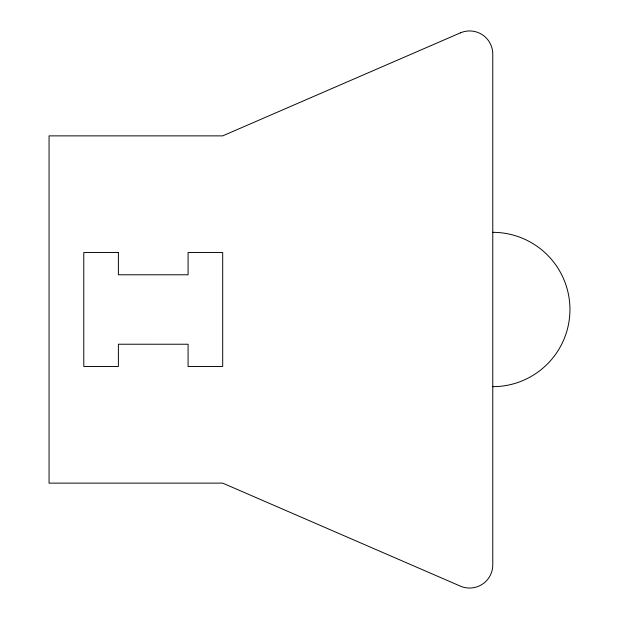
<?xml version="1.0" encoding="UTF-8"?>
<svg xmlns="http://www.w3.org/2000/svg" width="619" height="619" viewBox="0 0 619 619"><rect width="100%" height="100%" fill="white"/><g stroke="black" fill="none" stroke-linecap="round" stroke-linejoin="round"><path stroke-width="0.93" d="M492.77 232.334A77.166 77.166 0 0 1 569.944 309.5A77.166 77.166 0 0 1 492.77 386.666M460.42 32.853L222.685 135.87L49.056 135.87L49.056 483.13L222.685 483.13L460.42 586.147A23.151 23.151 0 0 0 492.77 564.907L492.77 54.093A23.151 23.151 0 0 0 460.42 32.853M118.391 252.537L83.782 252.537L83.782 366.487L118.391 366.487L118.391 344.226L188.083 344.234L188.083 366.471L222.693 366.471L222.693 252.529L188.083 252.529L188.083 274.782L118.391 274.782L118.391 252.537"/></g></svg>
